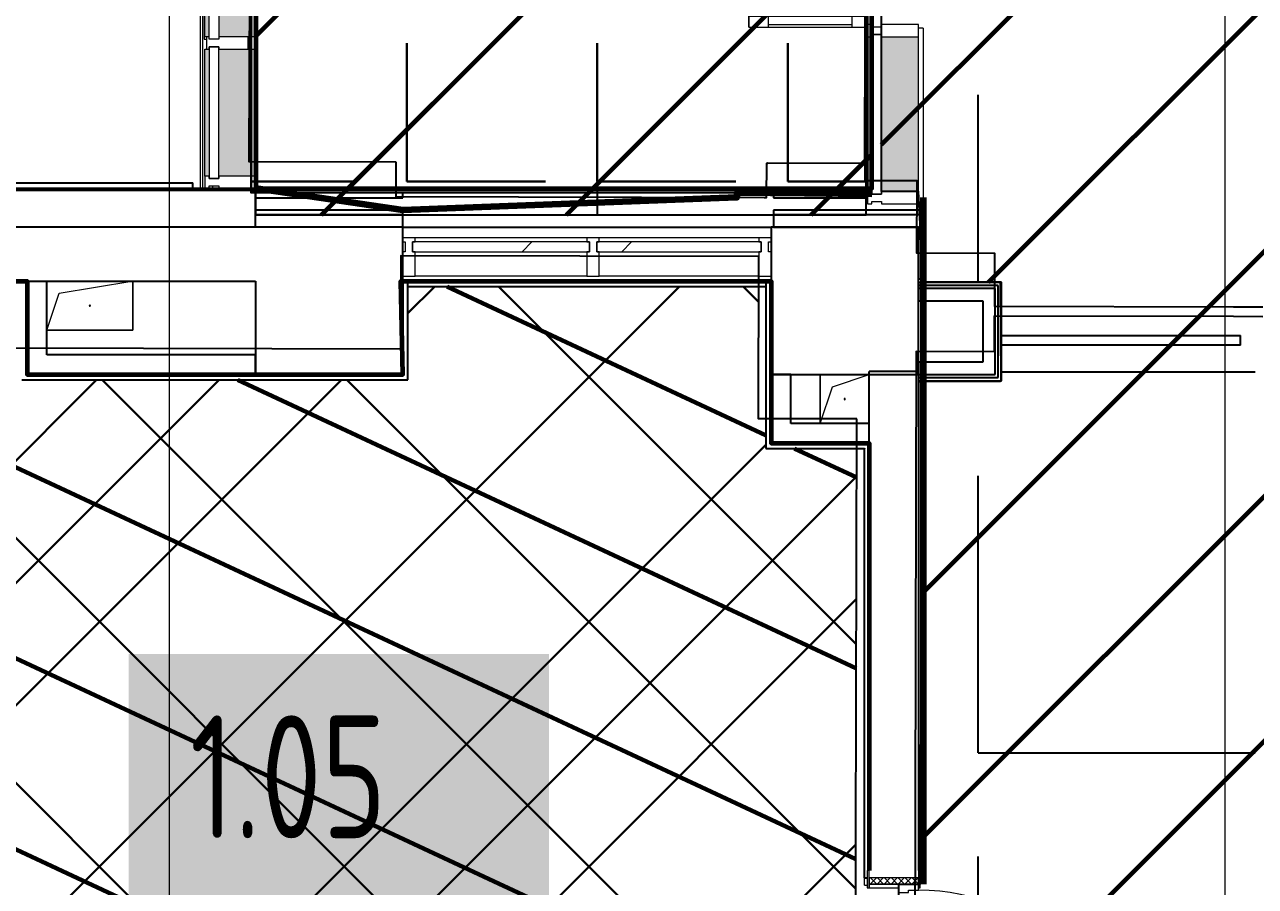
# Model space of a CAD drawing. Header units: millimetres. Extents: x -164500 to 426394, y -23753 to 102118.
# Drawn here: x 3185 to 8197, y 12379 to 15889 of the extents above; entities that cross this region are included whole.
import ezdxf

# ---------------------------------------------------------------- set-up
doc = ezdxf.new("R2010")
doc.units = ezdxf.units.MM
for name, color, linetype, lineweight in [('0) шлифовка', 5, 'Continuous', 60), ('1.4) Плинтус ПЛ-4', 6, 'Continuous', 60), ('183 стяжка подвал', 160, 'Continuous', 60), ('196 1-3 этаж гидро изол', 6, 'Continuous', 60), ('384 ПК-3', 30, 'Continuous', 120), ('5.3) Л-7 Линолеум 4 вып', 230, 'Continuous', 30), ('7.5) НЗ Линолеум Темпо ПЛЮС', 134, 'Continuous', 30), ('9.2) Решетки Гр-1', 30, 'Continuous', 30), ('A-DETL-GENF', 7, 'Continuous', 9), ('A-DOOR-2', 7, 'Continuous', 5), ('A-DOOR-FRAM-2', 7, 'Continuous', 5), ('A-FLOR', 7, 'Continuous', 9), ('A-GENM', 7, 'Continuous', 9), ('A-GLAZ-CURT-1', 7, 'Continuous', 5), ('A-GLAZ-CURT-2', 7, 'Continuous', 20), ('A-GLAZ-CWMG', 7, 'Continuous', 9), ('A-GLAZ-CWMG-1', 7, 'Continuous', 20), ('Оси', 7, 'Continuous', 9)]:
    doc.layers.add(name, color=color, linetype=linetype, lineweight=lineweight)
for name, color, linetype in [('1.1.1) Плитка КР1 Остаток', 52, 'Continuous'), ('2) защита вин плитк', 6, 'Continuous'), ('3.2.3) П-9', 5, 'Continuous')]:
    doc.layers.add(name, color=color, linetype=linetype)
doc.layers.add('A-DOOR-1', color=7, linetype='Continuous', lineweight=5, true_color=0xc0c0c0)
doc.layers.add('A-DOOR-FRAM-1', color=7, linetype='Continuous', lineweight=5, true_color=0xc0c0c0)
doc.styles.add('СПДС', font='ГОСТ тип А.ttf', dxfattribs={"width": 0.9})
pattern_1 = [(45, (205553.1, 26879), (-498.4042, 498.4042), [])]

# ---------------------------------------------------------------- blocks, each defined once
blk = doc.blocks.new('Системная панель - Стекло - 40мм-23998915-Объем проектирования 1 этажа')
at = {"layer": 'A-GLAZ-CURT-2'}
for p, q in [((268.5, 40), (-268.5, 40)), ((-268.5, 40), (-268.5, 0)), ((-268.5, 0), (268.5, 0)), ((268.5, 0), (268.5, 40))]:
    blk.add_line(p, q, dxfattribs=at)
blk = doc.blocks.new('Прямоугольный импост - Импост структурный с накладкой - 190мм-23188488-Объем проектирования 1 этажа')
at = {"layer": 'A-GLAZ-CWMG-1'}
for p, q in [((-50, 0), (-50, 17)), ((-50, 17), (0, 17)), ((-40, 0), (-50, 0)), ((-40, -40), (-40, 0)), ((0, 0), (-10, 0)), ((-10, 0), (-10, -40)), ((0, 17), (0, 0)), ((-50, -190), (-50, -40)), ((-50, -40), (-40, -40)), ((-10, -40), (0, -40)), ((0, -40), (0, -190)), ((0, -190), (-50, -190))]:
    blk.add_line(p, q, dxfattribs=at)
blk = doc.blocks.new('Прямоугольный импост - Импост структурный с накладкой - 190мм-23190188-Объем проектирования 1 этажа')
at = {"layer": 'A-GLAZ-CWMG'}
for points in [[(3861.1, 15408.1), (3871.1, 15408.1), (3871.1, 15925.1), (3854.1, 15925.1), (3854.1, 15408.1)], [(4031.1, 15408.1), (4061.1, 15408.1), (4060, 15925.1), (3911.1, 15925.1), (3911.1, 15408.1), (4006.1, 15408.1)]]:
    blk.add_hatch(color=256, dxfattribs=at).paths.add_polyline_path(points)
for p, q in [((3854.1, 15925.1), (3861.1, 15925.1)), ((3854.1, 15408.1), (3854.1, 15925.1)), ((4031.1, 15925.1), (4061.1, 15925.1)), ((4061.1, 15408.1), (4061.1, 15925.1))]:
    blk.add_line(p, q, dxfattribs=at)
blk = doc.blocks.new('Прямоугольный импост - Импост структурный с накладкой - 190мм-31929454-Объем проектирования 1 этажа')
at = {"layer": 'A-GLAZ-CWMG-1'}
for p, q in [((-50, 0), (-50, 17)), ((-50, 17), (0, 17)), ((-40, 0), (-50, 0)), ((-40, -40), (-40, 0)), ((0, 0), (-10, 0)), ((-10, 0), (-10, -40)), ((0, 17), (0, 0)), ((-50, -190), (-50, -40)), ((-50, -40), (-40, -40)), ((-10, -40), (0, -40)), ((0, -40), (0, -190)), ((0, -190), (-50, -190))]:
    blk.add_line(p, q, dxfattribs=at)
blk = doc.blocks.new('Системная панель - Стекло - 40мм-32473990-Объем проектирования 1 этажа')
at = {"layer": 'A-GLAZ-CURT-2'}
for p, q in [((325, 40), (-325, 40)), ((-325, 40), (-325, 0)), ((-325, 0), (325, 0)), ((325, 0), (325, 40))]:
    blk.add_line(p, q, dxfattribs=at)
blk = doc.blocks.new('Прямоугольный импост - Импост структурный с накладкой - 190мм-32473988-Объем проектирования 1 этажа')
at = {"layer": 'A-GLAZ-CWMG'}
for points in [[(6553, 15345), (6570, 15345), (6570, 15975), (6553, 15975), (6553, 15362.5)], [(6760, 15345), (6760, 15975), (6610, 15975), (6610, 15345)]]:
    blk.add_hatch(color=256, dxfattribs=at).paths.add_polyline_path(points)
for p, q in [((6553, 15345), (6553, 15975)), ((6760, 15345), (6760, 15975))]:
    blk.add_line(p, q, dxfattribs=at)
blk = doc.blocks.new('Прямоугольный импост - Импост структурный с накладкой - 190мм-22862222-Объем проектирования 1 этажа')
at = {"layer": 'A-GLAZ-CWMG-1'}
for p, q in [((-25, 0), (-25, 17)), ((-25, 17), (25, 17)), ((25, 0), (15, 0)), ((15, 0), (15, -40)), ((25, 17), (25, 0)), ((-25, -190), (-25, -40)), ((15, -40), (25, -40)), ((25, -40), (25, -190)), ((25, -190), (-25, -190))]:
    blk.add_line(p, q, dxfattribs=at)
blk = doc.blocks.new('Дверь_Витражная_остекление_ - ДВН_ДАО_Главный вход_1800 в свету 4-32257700-Объем проектирования 1 этажа')
at = {"layer": 'A-DETL-GENF'}
for p, q in [((-752, -1004), (-752, -17)), ((-752, -17), (-752, -1004)), ((-707, -1004), (-707, -17)), ((-707, -1004), (-707, -17)), ((815, -500), (815, -17)), ((815, -17), (815, -500)), ((860, -500), (860, -17)), ((860, -500), (860, -17)), ((-752, -80), (-707, -80)), ((-742, -924), (-742, -80)), ((-698, -924), (-698, -80)), ((806, -420), (806, -80)), ((860, -80), (815, -80)), ((850, -420), (850, -80)), ((860, -420), (815, -420)), ((860, -500), (815, -500)), ((815, -500), (860, -500)), ((-752, -924), (-707, -924)), ((-752, -1004), (-707, -1004)), ((-752, -1004), (-707, -1004))]:
    blk.add_line(p, q, dxfattribs=at)
at = {"layer": 'A-DOOR-1'}
for p, q in [((-860, 40), (-752, 40)), ((-860, 0), (-860, 40)), ((-752, 40), (-752, 0)), ((752, 40), (860, 40)), ((752, 0), (752, 40)), ((860, 40), (860, 0)), ((-752, 0), (-860, 0)), ((-752, -1004), (-752, -17)), ((860, 0), (752, 0)), ((752, -500), (752, -17))]:
    blk.add_line(p, q, dxfattribs=at)
for centre, radius, start, end in [((-752, 0), 1004, 270, 359.0249), ((752, 0), 500, 181.9705, 270)]:
    blk.add_arc(centre, radius, start, end, dxfattribs=at)
blk = doc.blocks.new('Прямоугольный импост - Импост структурный с накладкой - 190мм-23190275-Объем проектирования 1 этажа')
at = {"layer": 'A-GLAZ-CWMG'}
for points in [[(3854.1, 15975.1), (3871.1, 15975.1), (3871.1, 16750.1), (3854.1, 16750.1), (3854.1, 15982.1)], [(3911.1, 16073.1), (3910, 16750.1), (3871.1, 16750.1), (3871.1, 16073.1), (3910, 16073.1)], [(4061.1, 15975.1), (4060, 16750.1), (3911.1, 16750.1), (3911.1, 15975.1), (4060, 15975.1)]]:
    blk.add_hatch(color=256, dxfattribs=at).paths.add_polyline_path(points)
for p, q in [((3854.1, 15975.1), (3854.1, 16750.1)), ((3871.1, 16073.1), (3871.1, 16750.1)), ((3911.1, 16073.1), (3911.1, 16750.1)), ((4061.1, 15975.1), (4061.1, 16750.1)), ((3861.1, 15975.1), (3854.1, 15975.1)), ((4061.1, 15975.1), (4031.1, 15975.1))]:
    blk.add_line(p, q, dxfattribs=at)
blk = doc.blocks.new('110_Дверь_СКБ_1Ст_Внутренняя1 - Д-8 950x2100h_охрана-V109-Объем проектирования 1 этажа')
at = {"layer": 'A-DOOR-2'}
h = blk.add_hatch(dxfattribs=at)
h.set_pattern_fill('FP_33', color=256, style=0, pattern_type=2)
h.set_pattern_definition([(135, (1826.41, 164.685), (-14.14214, -14.14214), []), (225, (1826.41, 164.685), (14.14214, -14.14214), [])])
h.paths.add_polyline_path([(487.5, -100), (487.5, 100), (462.5, 100), (462.5, -100)])
at = {"layer": 'A-DOOR-FRAM-2'}
h = blk.add_hatch(dxfattribs=at)
h.set_pattern_fill('FP_34', color=256, style=0, pattern_type=2)
h.set_pattern_definition([(45, (-296.384, 164.685), (-14.1421, 14.1421), []), (135, (-296.384, 164.685), (-14.1421, -14.1421), [])])
h.paths.add_polyline_path([(-437.5, 100), (-462.5, 100), (-462.5, -100), (-437.5, -99.7), (-437.5, 80)])
at = {"layer": 'A-DOOR-1'}
for p, q in [((437.5, 950), (397.5, 950)), ((397.5, 950), (397.5, 100)), ((437.5, 100), (437.5, 950)), ((397.5, 100), (437.5, 100))]:
    blk.add_line(p, q, dxfattribs=at)
blk.add_arc((437.5, 100), 850, 90, 180, dxfattribs=at)
at = {"layer": 'A-DOOR-FRAM-1'}
for p, q in [((-422.5, 108), (-492.5, 108)), ((-492.5, 108), (-492.5, 100)), ((-422.5, 100), (-422.5, 108)), ((517.5, 108), (447.5, 108)), ((447.5, 108), (447.5, 100)), ((517.5, 100), (517.5, 108)), ((-492.5, 100), (-422.5, 100)), ((-437.5, 100), (-462.5, 100)), ((-462.5, 100), (-462.5, -100)), ((-412.5, 100), (-437.5, 100)), ((-437.5, 100), (-437.5, 20)), ((-437.5, -100), (-437.5, 100)), ((-422.5, 100), (-437.5, 100)), ((-437.5, 100), (-437.5, 99)), ((-437.5, 99), (-422.5, 99)), ((-422.5, 99), (-422.5, 100)), ((-412.5, 60), (-412.5, 100)), ((-402.5, 60), (-412.5, 60)), ((-402.5, 20), (-402.5, 60)), ((437.5, 60), (427.5, 60)), ((427.5, 60), (427.5, 20)), ((437.5, 100), (437.5, 60)), ((462.5, 100), (437.5, 100)), ((462.5, 100), (447.5, 100)), ((447.5, 100), (447.5, 99)), ((447.5, 100), (517.5, 100)), ((447.5, 99), (462.5, 99)), ((462.5, 20), (462.5, 100)), ((487.5, 100), (462.5, 100)), ((462.5, 100), (462.5, -100)), ((462.5, 99), (462.5, 100)), ((487.5, -100), (487.5, 100)), ((-437.5, 20), (-402.5, 20)), ((-422.5, 20), (-437.5, 20)), ((-437.5, 20), (-437.5, -100)), ((-422.5, -100), (-422.5, 20)), ((427.5, 20), (462.5, 20)), ((462.5, 20), (447.5, 20)), ((447.5, 20), (447.5, -100)), ((462.5, -100), (462.5, 20)), ((-422.5, -100), (-492.5, -100)), ((-492.5, -100), (-492.5, -108)), ((-462.5, -100), (-437.5, -100)), ((-437.5, -100), (-422.5, -100)), ((-422.5, -108), (-422.5, -100)), ((447.5, -100), (462.5, -100)), ((517.5, -100), (447.5, -100)), ((447.5, -100), (447.5, -108)), ((462.5, -100), (487.5, -100)), ((517.5, -108), (517.5, -100)), ((-492.5, -108), (-422.5, -108)), ((447.5, -108), (517.5, -108))]:
    blk.add_line(p, q, dxfattribs=at)
blk = doc.blocks.new('GM_Отверстие прямоугольное _в плите_ - Отверстие-21956320-Объем проектирования 1 этажа')
at = {"layer": 'A-GENM'}
for p, q in [((-175, -100), (-175, 99.5)), ((-175, 99.5), (-175, -100)), ((-125, 50), (170.8, 99.3)), ((175, 99.3), (175, -100)), ((175, -100), (175, 99.3)), ((-175, -100), (-125, 50)), ((175, -100), (-175, -100)), ((-175, -100), (175, -100))]:
    blk.add_line(p, q, dxfattribs=at)
for start, end in [(360, 180), (180, 360)]:
    blk.add_arc((0, 0), 2.5, start, end, dxfattribs=at)
blk = doc.blocks.new('Прямоугольный импост - Импост структурный с накладкой - 170мм-23186685-Объем проектирования 1 этажа')
at = {"layer": 'A-GLAZ-CWMG'}
for p, q in [((3836.1, 15358.1), (3836.1, 16073.1)), ((3846.1, 15358.1), (3846.1, 16073.1)), ((3846.1, 15358.1), (3836.1, 15358.1)), ((3854.1, 15358.1), (3846.1, 15358.1)), ((3886.1, 15358.1), (3871.1, 15358.1)), ((3886.1, 15358.1), (3886.1, 15368.1)), ((3911.1, 15358.1), (3886.1, 15358.1))]:
    blk.add_line(p, q, dxfattribs=at)
blk = doc.blocks.new('Прямоугольный импост - Импост структурный с накладкой - 170мм-22968247-Объем проектирования 1 этажа')
at = {"layer": 'A-GLAZ-CWMG-1'}
for p, q in [((-25, 0), (-25, 10)), ((-25, 10), (25, 10)), ((25, 0), (15, 0)), ((15, 0), (15, -40)), ((25, 10), (25, 0)), ((-25, -160), (-25, -40)), ((15, -40), (25, -40)), ((25, -40), (25, -160)), ((25, -160), (-25, -160))]:
    blk.add_line(p, q, dxfattribs=at)
blk = doc.blocks.new('Прямоугольный импост - Импост структурный с накладкой - 170мм-23186686-Объем проектирования 1 этажа')
at = {"layer": 'A-GLAZ-CWMG'}
blk.add_line((3886.1, 15358.1), (3871.1, 15358.1), dxfattribs=at)
blk = doc.blocks.new('Системная панель - Стекло - 40мм-23997278-Объем проектирования 1 этажа')
at = {"layer": 'A-GLAZ-CURT-1'}
h = blk.add_hatch(dxfattribs=at)
h.set_pattern_fill('FP_186', color=256, style=0, pattern_type=2)
h.set_pattern_definition([(45, (-5260, -14940), (-565.685, 565.685), [400, -1200]), (45, (-5660, -15140), (-565.685, 565.685), [1200, -400]), (45, (-4860, -15340), (-565.685, 565.685), [400, -1200])])
h.paths.add_polyline_path([(360, -40), (360, 0), (-360, 0), (-360, -40), (350, -40)])
at = {"layer": 'A-GLAZ-CURT-2'}
for p, q in [((360, 0), (-360, 0)), ((-360, 0), (-360, -40)), ((-360, -40), (360, -40)), ((360, -40), (360, 0))]:
    blk.add_line(p, q, dxfattribs=at)
blk = doc.blocks.new('Прямоугольный импост - Импост структурный с накладкой - 160мм-23997279-Объем проектирования 1 этажа')
at = {"layer": 'A-GLAZ-CWMG-1'}
for p, q in [((-50, 40), (-50, 140)), ((-50, 140), (0, 140)), ((0, 140), (0, 40)), ((-40, 40), (-50, 40)), ((-50, -17), (-50, 0)), ((-50, 0), (-40, 0)), ((-40, 0), (-40, 40)), ((-10, 40), (-10, 0)), ((0, 40), (-10, 40)), ((-10, 0), (0, 0)), ((0, 0), (0, -17)), ((0, -17), (-50, -17))]:
    blk.add_line(p, q, dxfattribs=at)
blk = doc.blocks.new('Прямоугольный импост - Импост структурный с накладкой - 160мм-23997280-Объем проектирования 1 этажа')
at = {"layer": 'A-GLAZ-CWMG-1'}
for p, q in [((0, 140), (-50, 140)), ((-50, 140), (-50, 40)), ((0, 40), (0, 140)), ((-50, 40), (-40, 40)), ((-40, 0), (-50, 0)), ((-50, 0), (-50, -17)), ((-40, 40), (-40, 0)), ((-10, 0), (-10, 40)), ((-10, 40), (0, 40)), ((0, 0), (-10, 0)), ((0, -17), (0, 0)), ((-50, -17), (0, -17))]:
    blk.add_line(p, q, dxfattribs=at)
blk = doc.blocks.new('Прямоугольный импост - Импост структурный с накладкой - 160мм-23752558-Объем проектирования 1 этажа')
at = {"layer": 'A-GLAZ-CWMG'}
for p, q in [((5410, 15157), (4710, 15157)), ((5410, 15000), (4710, 15000))]:
    blk.add_line(p, q, dxfattribs=at)
blk = doc.blocks.new('Системная панель - Стекло - 40мм-23997281-Объем проектирования 1 этажа')
at = {"layer": 'A-GLAZ-CURT-1'}
h = blk.add_hatch(dxfattribs=at)
h.set_pattern_fill('FP_187', color=256, style=0, pattern_type=2)
h.set_pattern_definition([(45, (-5985, -14940), (-565.685, 565.685), [400, -1200]), (45, (-6385, -15140), (-565.685, 565.685), [1200, -400]), (45, (-5585, -15340), (-565.685, 565.685), [400, -1200])])
h.paths.add_polyline_path([(335, -40), (335, 0), (-335, 0), (-335, -40), (325, -40)])
at = {"layer": 'A-GLAZ-CURT-2'}
for p, q in [((335, 0), (-335, 0)), ((-335, 0), (-335, -40)), ((335, -40), (335, 0)), ((-335, -40), (335, -40))]:
    blk.add_line(p, q, dxfattribs=at)
blk = doc.blocks.new('Прямоугольный импост - Импост структурный с накладкой - 160мм-23772036-Объем проектирования 1 этажа')
at = {"layer": 'A-GLAZ-CWMG'}
for p, q in [((6110, 15157), (5460, 15157)), ((6110, 15000), (5460, 15000))]:
    blk.add_line(p, q, dxfattribs=at)
blk = doc.blocks.new('Прямоугольный импост - Импост структурный с накладкой - 160мм-23997282-Объем проектирования 1 этажа')
at = {"layer": 'A-GLAZ-CWMG-1'}
for p, q in [((-25, 40), (-25, 140)), ((-25, 140), (25, 140)), ((25, 140), (25, 40)), ((-15, 40), (-25, 40)), ((-25, -17), (-25, 0)), ((-25, 0), (-15, 0)), ((-15, 0), (-15, 40)), ((15, 40), (15, 0)), ((25, 40), (15, 40)), ((15, 0), (25, 0)), ((25, 0), (25, -17)), ((25, -17), (-25, -17))]:
    blk.add_line(p, q, dxfattribs=at)
blk = doc.blocks.new('GM_Отверстие прямоугольное _в плите_ - Отверстие-V198-Объем проектирования 1 этажа')
at = {"layer": 'A-GENM'}
for p, q in [((-100, -100), (-100, 100)), ((-100, 100), (-100, -100)), ((-50, 50), (100, 100)), ((-100, -100), (-50, 50))]:
    blk.add_line(p, q, dxfattribs=at)
for start, end in [(360, 180), (180, 360)]:
    blk.add_arc((0, 0), 2.5, start, end, dxfattribs=at)
blk = doc.blocks.new('Дверь_Витражная_СКБ_2Ст - ВН-1_ ДВН_ДАО_Главный вход_1800 в свету 4-31912968-Объем проектирования 1 этажа')
at = {"layer": 'A-DETL-GENF'}
for p, q in [((-885, -20), (-885, -17)), ((-885, -17), (-885, -20)), ((-777, -20), (-885, -20)), ((-885, -20), (-777, -20)), ((-768, -20), (-813, -20)), ((-813, -1020), (-813, -20)), ((-768, -20), (-813, -20)), ((-813, -20), (-813, -1020)), ((-777, -17), (-777, -20)), ((-777, -20), (-777, -17)), ((-768, -1020), (-768, -20)), ((-768, -1020), (-768, -20)), ((732, -20), (777, -20)), ((732, -574), (732, -20)), ((732, -20), (732, -574)), ((777, -20), (732, -20)), ((777, -17), (777, -20)), ((777, -17), (777, -20)), ((777, -574), (777, -20)), ((777, -574), (777, -20)), ((777, -20), (885, -20)), ((777, -20), (885, -20)), ((885, -20), (885, -10)), ((885, -20), (885, -10)), ((-813, -100), (-768, -100)), ((-803, -940), (-803, -100)), ((-759, -940), (-759, -100)), ((723, -494), (723, -100)), ((777, -100), (732, -100)), ((767, -494), (767, -100)), ((777, -494), (732, -494)), ((777, -574), (732, -574)), ((732, -574), (777, -574)), ((-813, -940), (-768, -940)), ((-813, -1020), (-768, -1020)), ((-813, -1020), (-768, -1020))]:
    blk.add_line(p, q, dxfattribs=at)
at = {"layer": 'A-DOOR-1'}
for p, q in [((-885, 40), (-777, 40)), ((-885, 0), (-885, 40)), ((-777, 40), (-777, 0)), ((777, 40), (885, 40)), ((777, 0), (777, 40)), ((885, 40), (885, 0)), ((-777, 0), (-885, 0)), ((-777, -1020), (-777, -20)), ((885, 0), (777, 0)), ((777, -574), (777, -20))]:
    blk.add_line(p, q, dxfattribs=at)
for centre, radius, start, end in [((-777, -20), 1000, 270, 0), ((777, -20), 554, 180, 270)]:
    blk.add_arc(centre, radius, start, end, dxfattribs=at)

msp = doc.modelspace()

# ---------------------------------------------------------------- hatches: boundary and pattern name
at = {"layer": '0) шлифовка', "true_color": 0x2776bb}
h = msp.add_hatch(dxfattribs=at)
h.set_pattern_fill('ANSI31', color=152, scale=222, angle=110)
h.paths.add_polyline_path([(3144.781, 14822.938), (529.702, 14822.938), (529.702, 14268.938), (195.702, 14268.938), (195.702, 11620.045), (4109.244, 11610.858), (4108.948, 11484.938), (4145.702, 11484.938), (4145.702, 11110.771), (6266.064, 11105.794), (6266.769, 11405.793), (6566.768, 11405.089), (6573.242, 14162.938), (6203.702, 14162.938), (6203.702, 14283.949), (6173.525, 14284.02), (6174.79, 14822.938), (4745.702, 14822.938), (4745.702, 14442.938), (3173.702, 14442.938), (3173.702, 14571.062), (3144.19, 14571.132)])
at = {"layer": '1.1.1) Плитка КР1 Остаток'}
h = msp.add_hatch(dxfattribs=at)
h.set_pattern_fill('ANGLE', color=256, scale=222)
h.set_pattern_definition([(0, (205553.1, 26879), (0, 1550.67), [1127.76, -422.91]), (90, (205553.1, 26879), (-1550.67, 9e-14), [1127.76, -422.91])])
h.paths.add_polyline_path([(13754.702, 17684.938), (14405.702, 17684.938), (14405.702, 18338.438), (13754.702, 18338.438)], flags=16)
h.paths.add_polyline_path([(13743.702, 21432.938), (14405.702, 21432.938), (14405.702, 22095.938), (13743.702, 22095.938)], flags=16)
h.paths.add_polyline_path([(6445.137, 7763.938), (6442.548, 7557.281), (4619.702, 7556.938), (4619.702, 7763.938), (1354.702, 7783.938), (1355.702, 8384.938), (609.702, 8383.938), (610.702, 10742.938), (1874.702, 10763.938), (1874.702, 11243.938), (3624.702, 11263.938), (3624.702, 10763.938), (6824.702, 10763.938), (6824.702, 11488.938), (6744.702, 11488.938), (6744.702, 12388.938), (6832.702, 12388.938), (6844.702, 14438.938), (7162.202, 14438.938), (7159.702, 14839.938), (6844.702, 14839.938), (6824.702, 15208.938), (6674.702, 15208.938), (6674.702, 15986.938), (6617.702, 17692.938), (4745.702, 17692.938), (4745.702, 18333.137), (4130.853, 18334.256), (4130.853, 18839.06), (6674.702, 18838.938), (6674.702, 20645.938), (9795.702, 20645.938), (9774.702, 22063.938), (9174.702, 22063.938), (9174.702, 24183.938), (9774.702, 24183.938), (9774.702, 24722.262), (13768.823, 24626.219), (14845.702, 24626.219), (14845.702, 26422.938), (18154.958, 26351.124), (18154.958, 26143.938), (18794.958, 26143.938), (18804.143, 26351.124), (20274.702, 26351.124), (20274.702, 26963.938), (21974.702, 26963.938), (21974.702, 14463.938), (22654.702, 14463.938), (22654.702, 13138.938), (22633.702, 11984.938), (22374.702, 11971.938), (22374.702, 11825.982), (20499.702, 11830.384), (20514.702, 11971.938), (20295.702, 11984.938), (20295.702, 15094.938), (13774.702, 15063.938), (13774.702, 10763.938), (20209.461, 10763.938), (20209.461, 7763.938)])
h.paths.add_polyline_path([(3935.822, 18839.06), (6674.702, 18839.06), (6674.702, 20588.938), (3935.822, 20588.938)], flags=17)
h.paths.add_polyline_path([(6612.528, 17692.938), (4124.702, 17692.938), (4124.702, 15113.938), (6612.528, 15113.938)], flags=17)
at = {"layer": '183 стяжка подвал'}
h = msp.add_hatch(dxfattribs=at)
h.set_pattern_fill('ANSI31', color=256, scale=222)
h.set_pattern_definition(pattern_1)
h.paths.add_polyline_path([(13754.702, 17684.938), (14405.702, 17684.938), (14405.702, 18338.438), (13754.702, 18338.438)], flags=16)
h.paths.add_polyline_path([(13743.702, 21432.938), (14405.702, 21432.938), (14405.702, 22095.938), (13743.702, 22095.938)], flags=16)
h.paths.add_polyline_path([(6445.137, 7763.938), (6442.548, 7557.281), (4619.702, 7556.938), (4619.702, 7763.938), (1354.702, 7783.938), (1355.702, 8384.938), (609.702, 8383.938), (610.702, 10742.938), (1874.702, 10763.938), (1874.702, 11243.938), (3624.702, 11263.938), (3624.702, 10763.938), (6824.702, 10763.938), (6824.702, 11488.938), (6744.702, 11488.938), (6744.702, 12388.938), (6832.702, 12388.938), (6844.702, 14438.938), (7162.202, 14438.938), (7159.702, 14839.938), (6844.702, 14839.938), (6824.702, 15208.938), (6674.702, 15208.938), (6674.702, 15986.938), (6617.702, 17692.938), (4745.702, 17692.938), (4745.702, 18333.137), (4130.853, 18334.256), (4130.853, 18839.06), (6674.702, 18838.938), (6674.702, 20645.938), (9795.702, 20645.938), (9774.702, 22063.938), (9174.702, 22063.938), (9174.702, 24183.938), (9774.702, 24183.938), (9774.702, 24722.262), (13768.823, 24626.219), (14845.702, 24626.219), (14845.702, 26422.938), (18154.958, 26351.124), (18154.958, 26143.938), (18794.958, 26143.938), (18804.143, 26351.124), (20274.702, 26351.124), (20274.702, 26963.938), (21974.702, 26963.938), (21974.702, 14463.938), (22654.702, 14463.938), (22654.702, 13138.938), (22633.702, 11984.938), (22374.702, 11971.938), (22374.702, 11825.982), (20499.702, 11830.384), (20514.702, 11971.938), (20295.702, 11984.938), (20295.702, 15094.938), (13774.702, 15063.938), (13774.702, 10763.938), (20209.461, 10763.938), (20209.461, 7763.938)])
h.paths.add_polyline_path([(3935.822, 18839.06), (6674.702, 18839.06), (6674.702, 20588.938), (3935.822, 20588.938)], flags=17)
h.paths.add_polyline_path([(6612.528, 17692.938), (4124.702, 17692.938), (4124.702, 15113.938), (6612.528, 15113.938)], flags=17)
h.paths.add_polyline_path([(21915.974, 15309.069), (28602.728, 15309.069), (28602.728, 26272.402), (21915.974, 26272.402)])
at = {"layer": '196 1-3 этаж гидро изол'}
h = msp.add_hatch(dxfattribs=at)
h.set_pattern_fill('ANSI31', color=256, scale=222)
h.set_pattern_definition(pattern_1)
h.paths.add_polyline_path([(6634.702, 20598.938), (4125.822, 20598.938), (4125.822, 15222.06), (6634.702, 15222.06)])
at = {"layer": '2) защита вин плитк'}
h = msp.add_hatch(dxfattribs=at)
h.set_pattern_fill('ANSI31', color=256, scale=222)
h.paths.add_polyline_path([(3144.781, 14822.938), (529.702, 14822.938), (529.702, 14268.938), (195.702, 14268.938), (195.702, 11620.045), (4109.244, 11610.858), (4108.948, 11484.938), (4145.702, 11484.938), (4145.702, 11110.771), (6266.064, 11105.794), (6266.769, 11405.793), (6566.768, 11405.089), (6573.242, 14162.938), (6203.702, 14162.938), (6203.702, 14283.949), (6173.525, 14284.02), (6174.79, 14822.938), (4745.702, 14822.938), (4745.702, 14442.938), (3173.702, 14442.938), (3173.702, 14571.062), (3144.19, 14571.132)])
at = {"layer": '3.2.3) П-9'}
h = msp.add_hatch(dxfattribs=at)
h.set_pattern_fill('ANSI31', color=256, scale=222)
h.paths.add_polyline_path([(3144.781, 14822.938), (529.702, 14822.938), (529.702, 14268.938), (195.702, 14268.938), (195.702, 11620.045), (4109.244, 11610.858), (4108.948, 11484.938), (4145.702, 11484.938), (4145.702, 11110.771), (6266.064, 11105.794), (6266.769, 11405.793), (6566.768, 11405.089), (6573.242, 14162.938), (6203.702, 14162.938), (6203.702, 14283.949), (6173.525, 14284.02), (6174.79, 14822.938), (4745.702, 14822.938), (4745.702, 14442.938), (3173.702, 14442.938), (3173.702, 14571.062), (3144.19, 14571.132)])
at = {"layer": '5.3) Л-7 Линолеум 4 вып'}
h = msp.add_hatch(dxfattribs=at)
h.set_pattern_fill('ANSI37', color=256, scale=222)
h.paths.add_polyline_path([(3144.781, 14822.938), (529.702, 14822.938), (529.702, 14268.938), (195.702, 14268.938), (195.702, 11620.045), (4109.244, 11610.858), (4108.948, 11484.938), (4145.702, 11484.938), (4145.702, 11110.771), (6266.064, 11105.794), (6266.769, 11405.793), (6566.768, 11405.089), (6573.242, 14162.938), (6203.702, 14162.938), (6203.702, 14283.949), (6173.525, 14284.02), (6174.79, 14822.938), (4745.702, 14822.938), (4745.702, 14442.938), (3173.702, 14442.938), (3173.702, 14571.062), (3144.19, 14571.132)])
at = {"layer": '7.5) НЗ Линолеум Темпо ПЛЮС'}
h = msp.add_hatch(dxfattribs=at)
h.set_pattern_fill('ANSI31', color=256, scale=333)
h.paths.add_polyline_path([(3144.781, 14822.938), (529.702, 14822.938), (529.702, 14268.938), (195.702, 14268.938), (195.702, 11620.045), (4109.244, 11610.858), (4108.948, 11484.938), (4145.702, 11484.938), (4145.702, 11110.771), (6266.064, 11105.794), (6266.769, 11405.793), (6566.768, 11405.089), (6573.242, 14162.938), (6203.702, 14162.938), (6203.702, 14283.949), (6173.525, 14284.02), (6174.79, 14822.938), (4745.702, 14822.938), (4745.702, 14442.938), (3173.702, 14442.938), (3173.702, 14571.062), (3144.19, 14571.132)])
at = {"layer": '9.2) Решетки Гр-1', "lineweight": 30}
h = msp.add_hatch(dxfattribs=at)
h.set_pattern_fill('ANGLE', color=256, scale=111)
h.set_pattern_definition([(0, (205553.1, 26879), (0, 775.335), [563.88, -211.455]), (90, (205553.1, 26879), (-775.335, 5e-14), [563.88, -211.455])])
h.paths.add_polyline_path([(4107.052, 17639.06), (6617.702, 17639.06), (6617.702, 15204.938), (4107.052, 15204.938)])

# ---------------------------------------------------------------- linework, layer by layer
for p, q in [((-225.298, 15243.938), (3869.702, 15243.938)), ((3869.702, 15221.632), (3869.702, 15243.938)), ((4124.702, 15221.938), (-203.298, 15221.938)), ((4124.702, 15216.938), (-198.298, 15216.938)), ((4124.702, 15213.938), (-195.298, 15213.938)), ((4124.702, 15063.938), (4124.702, 15204.938)), ((4724.702, 15204.938), (4124.702, 15204.938)), ((4724.702, 15203.938), (4724.702, 15204.938)), ((4724.702, 15183.938), (4724.702, 15203.938)), ((6234.702, 15203.938), (6234.702, 15183.938)), ((6619.702, 15204.938), (6239.702, 15204.938)), ((6239.702, 15204.938), (6239.702, 15203.938)), ((6617.702, 15183.938), (6617.702, 15203.938)), ((6617.702, 15203.938), (6619.702, 15203.938)), ((6619.702, 15203.938), (6619.702, 15204.938)), ((4124.702, 15183.938), (4724.702, 15183.938)), ((6234.702, 15183.938), (6617.702, 15183.938)), ((6845.702, 15184.438), (6844.702, 15184.438)), ((6844.702, 15184.438), (6844.702, 14839.938)), ((6845.702, 14839.938), (6845.702, 15184.438)), ((4724.702, 15133.938), (4124.702, 15133.938)), ((4724.702, 15113.938), (4124.702, 15113.938)), ((4724.702, 15113.938), (4724.702, 15133.938)), ((4724.702, 15063.938), (4724.702, 15113.938)), ((6844.702, 15133.938), (6234.702, 15133.938)), ((6234.702, 15133.938), (6234.702, 15113.938)), ((6234.702, 15113.938), (6234.702, 15063.938)), ((6844.702, 15113.938), (6234.702, 15113.938)), ((4724.702, 15063.938), (454.702, 15063.938)), ((4724.702, 15063.938), (4124.702, 15063.938)), ((4724.702, 15063.938), (6224.702, 15063.938)), ((4724.702, 14463.938), (4724.702, 15063.938)), ((6824.702, 15063.938), (6224.702, 15063.938)), ((6224.702, 15063.938), (6224.702, 14463.938)), ((6234.702, 15063.938), (6844.702, 15063.938)), ((6824.702, 14463.938), (6824.702, 15063.938)), ((6824.702, 15063.938), (6824.702, 14853.938)), ((454.702, 14843.938), (4124.702, 14843.938)), ((3194.702, 14843.938), (3194.702, 14463.938)), ((3274.702, 14543.938), (3274.702, 14843.938)), ((4124.702, 14843.938), (4124.702, 14463.938)), ((4724.702, 14843.938), (4724.702, 14463.938)), ((4744.702, 14843.938), (4724.702, 14843.938)), ((6203.702, 14843.938), (4744.702, 14843.938)), ((4744.702, 14843.938), (4744.702, 14696.404)), ((6224.702, 14843.938), (6203.702, 14843.938)), ((6203.702, 14843.938), (6203.702, 14823.938)), ((6224.702, 14183.938), (6224.702, 14843.938)), ((6824.702, 14853.938), (6844.702, 14853.938)), ((7162.202, 14838.938), (6824.702, 14838.938)), ((6824.702, 14838.938), (6824.702, 14763.938)), ((6844.702, 14839.938), (6834.702, 14839.938)), ((6834.702, 14839.938), (6834.702, 14838.938)), ((7163.202, 14839.938), (7159.702, 14839.938)), ((7162.202, 14838.938), (7162.202, 14438.938)), ((7163.202, 14437.938), (7163.202, 14839.938)), ((4745.702, 14822.938), (6204.702, 14822.938)), ((4745.702, 14442.938), (4745.702, 14822.938)), ((6203.702, 14823.938), (6203.702, 14162.938)), ((6204.702, 14823.938), (6203.702, 14823.938)), ((6204.702, 14822.938), (6204.702, 14823.938)), ((7149.702, 14826.438), (6824.702, 14826.438)), ((7137.202, 14813.938), (6824.702, 14813.938)), ((7137.202, 14463.938), (7137.202, 14813.938)), ((7149.702, 14451.438), (7149.702, 14826.438)), ((6824.702, 14763.938), (7087.202, 14763.938)), ((7087.202, 14763.938), (7087.202, 14513.938)), ((7163.202, 14623.162), (8137.287, 14623.162)), ((8137.287, 14583.162), (8137.287, 14623.162)), ((4124.702, 14543.938), (3274.702, 14543.938)), ((4124.702, 14463.938), (4124.702, 14543.938)), ((8137.287, 14583.162), (7163.202, 14583.162)), ((6824.702, 14513.938), (6824.702, 12443.938)), ((7087.202, 14513.938), (6824.702, 14513.938)), ((3173.702, 14442.938), (4745.702, 14442.938)), ((4724.702, 14463.938), (3194.702, 14463.938)), ((4124.702, 14463.938), (4724.702, 14463.938)), ((6224.702, 14463.938), (6824.702, 14463.938)), ((6304.702, 14463.938), (6224.702, 14463.938)), ((6304.702, 14263.938), (6304.702, 14463.938)), ((6824.702, 14476.438), (6624.702, 14476.438)), ((6624.702, 12443.938), (6624.702, 14476.438)), ((6824.702, 14463.938), (7137.202, 14463.938)), ((6824.702, 14451.438), (7149.702, 14451.438)), ((6824.702, 14438.938), (7162.202, 14438.938)), ((6844.702, 14438.938), (6844.702, 14433.938)), ((6845.702, 12413.938), (6845.702, 14437.938)), ((6845.702, 14437.938), (7163.202, 14437.938)), ((6844.702, 14433.938), (6824.702, 14433.938)), ((6624.702, 14263.938), (6304.702, 14263.938)), ((6203.702, 14162.938), (6603.702, 14162.938)), ((6224.702, 14183.938), (6624.702, 14183.938)), ((6603.702, 14162.938), (6603.702, 12413.938)), ((6604.702, 14163.938), (6604.702, 14162.938)), ((6603.702, 12413.938), (6604.702, 12413.938)), ((6604.702, 12413.938), (6616.702, 12413.938)), ((6832.702, 12413.938), (6844.702, 12413.938)), ((6844.702, 12413.938), (6845.702, 12413.938))]:
    msp.add_line(p, q)
at = {"flags": 128}
for points in [[(4696.975, 15329.489), (4696.644, 15188.489), (6196.64, 15184.968), (6206.64, 15184.945), (6206.968, 15324.944), (6211.968, 15324.932), (6211.971, 15325.932), (6606.97, 15325.005), (6619.648, 20725.99), (4119.94, 20731.858), (4110.473, 18460.073), (4725.32, 18458.63), (4723.815, 17817.433), (4107.801, 17818.879), (4097.433, 15330.896)], [(6573.524, 14283.081), (6173.525, 14284.02), (6175.074, 14944.018), (4717.078, 14947.441), (4716.186, 14567.442), (3144.19, 14571.132), (3145.082, 14951.131), (497.09, 14957.347), (495.799, 14407.348), (165.799, 14408.123), (159.255, 11620.13), (4109.244, 11610.858), (4108.07, 11110.86), (6266.064, 11105.794), (6266.769, 11405.793), (6566.768, 11405.089)]]:
    msp.add_lwpolyline(points, close=True, dxfattribs=at)
for points in [[(6619.648, 20725.99), (6607.328, 15477.514), (6606.803, 15254.005), (6817.802, 15253.51), (6817.112, 14959.511), (7134.611, 14958.766), (7134.103, 14741.99), (8108.185, 14739.704), (8228.185, 14739.422)], [(8228.091, 14699.422), (8108.091, 14699.704), (7134.009, 14701.99), (7133.668, 14556.767), (6816.169, 14557.512), (6807.495, 10862.522), (3566.004, 10870.131), (3566.053, 10891.131), (1857.058, 10895.143), (1857.008, 10874.143), (572.512, 10877.158), (571.856, 10597.659), (570.856, 10597.661), (566.631, 8797.666), (567.631, 8797.664), (566.977, 8519.165), (1311.975, 8517.416), (1310.566, 7917.418)]]:
    msp.add_lwpolyline(points, dxfattribs=at)
at = {"layer": '1.1.1) Плитка КР1 Остаток'}
msp.add_lwpolyline([(6612.528, 17692.938), (4124.702, 17692.938), (4124.702, 15113.938), (6612.528, 15113.938)], close=True, dxfattribs=at)
msp.add_lwpolyline([(1354.702, 7783.938), (1355.702, 8384.938), (609.702, 8383.938), (610.702, 10742.938), (1874.702, 10763.938), (1874.702, 11243.938), (3624.702, 11263.938), (3624.702, 10763.938), (6824.702, 10763.938), (6824.702, 11488.938), (6744.702, 11488.938), (6744.702, 12388.938), (6832.702, 12388.938), (6844.702, 14438.938), (7162.202, 14438.938), (7159.702, 14839.938), (6844.702, 14839.938), (6824.702, 15208.938), (6674.702, 15208.938), (6674.702, 15986.938)], dxfattribs=at)
at = {"layer": '1.4) Плинтус ПЛ-4'}
msp.add_lwpolyline([(154.702, 12963.938), (154.702, 14343.938), (504.702, 14343.938), (496.823, 14843.938), (3194.702, 14843.938), (3194.702, 14463.938), (4724.702, 14463.938), (4716.835, 14843.938), (6224.702, 14843.938), (6224.702, 14183.938), (6624.702, 14183.938), (6624.702, 12443.938)], dxfattribs=at)
at = {"layer": '196 1-3 этаж гидро изол'}
msp.add_lwpolyline([(6634.702, 20598.938), (4125.822, 20598.938), (4125.822, 15222.06), (6634.702, 15222.06)], close=True, dxfattribs=at)
at = {"layer": '384 ПК-3'}
for points in [[(6634.702, 15198.938), (6084.857, 15203.938), (6084.813, 15185.231), (4724.702, 15133.938), (4125.822, 15222.06)], [(6845.702, 12388.938), (6845.702, 14433.938), (6845.702, 15184.438)]]:
    msp.add_lwpolyline(points, dxfattribs=at)
at = {"layer": '9.2) Решетки Гр-1', "lineweight": 30}
msp.add_lwpolyline([(4107.052, 17639.06), (6617.702, 17639.06), (6617.702, 15204.938), (4107.052, 15204.938)], close=True, dxfattribs=at)
at = {"layer": 'A-FLOR'}
for p, q in [((6617.702, 15878.938), (6617.702, 15208.938)), ((6844.702, 15873.938), (6824.702, 15873.938)), ((6844.702, 15873.938), (6844.702, 14839.938)), ((4124.702, 15789.06), (4124.702, 15839.06)), ((4124.702, 15221.938), (4124.702, 15204.938)), ((6617.702, 15203.938), (4124.702, 15203.938)), ((4124.702, 15133.938), (4124.702, 15183.938)), ((7159.702, 14839.938), (6844.702, 14839.938)), ((4744.702, 14823.938), (6203.702, 14823.938)), ((6204.702, 14822.938), (6204.702, 14163.938)), ((4744.702, 14443.938), (4744.702, 14696.404)), ((3174.702, 14443.938), (4744.702, 14443.938)), ((7159.702, 14434.938), (7159.702, 14438.938)), ((6844.702, 14434.938), (7159.702, 14434.938)), ((6844.702, 12413.938), (6844.702, 14433.938)), ((6204.702, 14163.938), (6604.702, 14163.938)), ((6604.702, 12384.938), (6604.702, 14162.938)), ((6604.702, 12384.938), (6616.702, 12384.938))]:
    msp.add_line(p, q, dxfattribs=at)
at = {"layer": 'Оси'}
for points in [[(3774.702, -2042.321), (3774.702, 2957.679), (3774.702, 22262.009), (3774.702, 27262.009)], [(8074.702, -2042.321), (8074.702, 2957.679), (8074.702, 22262.009), (8074.702, 27262.009)]]:
    msp.add_lwpolyline(points, dxfattribs=at)

# ---------------------------------------------------------------- block references
for name, p in [('Прямоугольный импост - Импост структурный с накладкой - 170мм-23186685-Объем проектирования 1 этажа', (64.702, -136.062)), ('Прямоугольный импост - Импост структурный с накладкой - 170мм-23186686-Объем проектирования 1 этажа', (64.702, -136.062)), ('Прямоугольный импост - Импост структурный с накладкой - 190мм-23190275-Объем проектирования 1 этажа', (64.702, -136.062)), ('Прямоугольный импост - Импост структурный с накладкой - 190мм-32473988-Объем проектирования 1 этажа', (64.702, -136.062)), ('Прямоугольный импост - Импост структурный с накладкой - 190мм-23190188-Объем проектирования 1 этажа', (64.702, -136.062)), ('Системная панель - Стекло - 40мм-23997278-Объем проектирования 1 этажа', (5124.702, 15003.938)), ('Прямоугольный импост - Импост структурный с накладкой - 160мм-23752558-Объем проектирования 1 этажа', (64.702, -136.062)), ('Системная панель - Стекло - 40мм-23997281-Объем проектирования 1 этажа', (5849.702, 15003.938)), ('Прямоугольный импост - Импост структурный с накладкой - 160мм-23772036-Объем проектирования 1 этажа', (64.702, -136.062)), ('GM_Отверстие прямоугольное _в плите_ - Отверстие-21956320-Объем проектирования 1 этажа', (3450.406, 14744.642)), ('GM_Отверстие прямоугольное _в плите_ - Отверстие-V198-Объем проектирования 1 этажа', (6524.702, 14363.938))]:
    msp.add_blockref(name, p)
for name, p, rotation in [('Дверь_Витражная_СКБ_2Ст - ВН-1_ ДВН_ДАО_Главный вход_1800 в свету 4-31912968-Объем проектирования 1 этажа', (3935.822, 16714.06), 269.9999999999999), ('Дверь_Витражная_остекление_ - ДВН_ДАО_Главный вход_1800 в свету 4-32257700-Объем проектирования 1 этажа', (6634.702, 16738.938), 269.9999999999999), ('Системная панель - Стекло - 40мм-32473990-Объем проектирования 1 этажа', (6634.702, 15523.938), 269.9999999999999), ('Системная панель - Стекло - 40мм-23998915-Объем проектирования 1 этажа', (3935.822, 15530.56), 269.9999999999999), ('Прямоугольный импост - Импост структурный с накладкой - 160мм-23997280-Объем проектирования 1 этажа', (4724.702, 15003.938), 180), ('110_Дверь_СКБ_1Ст_Внутренняя1 - Д-8 950x2100h_охрана-V109-Объем проектирования 1 этажа', (6724.702, 11951.438), 270)]:
    msp.add_blockref(name, p, dxfattribs=dict(rotation=rotation))
at = {"extrusion": (0, 0, -1)}
for name, p, rotation in [('Прямоугольный импост - Импост структурный с накладкой - 190мм-22862222-Объем проектирования 1 этажа', (-6634.702, 15863.938), 270.0000000000001), ('Прямоугольный импост - Импост структурный с накладкой - 170мм-22968247-Объем проектирования 1 этажа', (-3935.822, 15814.06), 270.0000000000001), ('Прямоугольный импост - Импост структурный с накладкой - 190мм-23188488-Объем проектирования 1 этажа', (-3935.822, 15222.06), 270.0000000000001), ('Прямоугольный импост - Импост структурный с накладкой - 190мм-31929454-Объем проектирования 1 этажа', (-6634.702, 15158.938), 270.0000000000001), ('Прямоугольный импост - Импост структурный с накладкой - 160мм-23997282-Объем проектирования 1 этажа', (-5499.702, 15003.938), 180), ('Прямоугольный импост - Импост структурный с накладкой - 160мм-23997279-Объем проектирования 1 этажа', (-6224.702, 15003.938), 180)]:
    msp.add_blockref(name, p, dxfattribs=dict(at, rotation=rotation))

# ---------------------------------------------------------------- texts
at = {"insert": (3858.135, 13075.662), "char_height": 500, "width": 1212.1515, "attachment_point": 1, "style": 'СПДС', "bg_fill": 1, "box_fill_scale": 1.5, "bg_fill_color": 7, "bg_fill_true_color": 16777215, "bg_fill_transparency": 0}
msp.add_mtext('1.05', dxfattribs=at)

doc.saveas('drawing.dxf')
